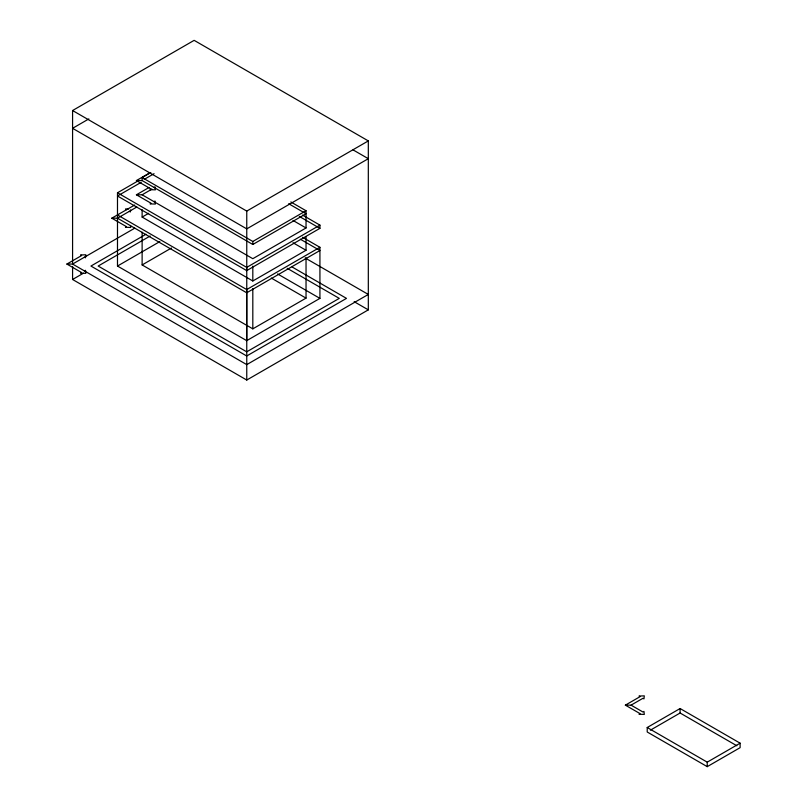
<?xml version="1.0" encoding="UTF-8"?>
<svg xmlns="http://www.w3.org/2000/svg" width="807" height="807" viewBox="0 0 807 807"><rect width="100%" height="100%" fill="white"/><g stroke="black" fill="none" stroke-linecap="round" stroke-linejoin="round"><path stroke-width="1.21" d="M130.613 209.911L130.391 211.928L129.352 211.333M305.177 257.988L368.315 294.444L246.76 364.623L72.58 264.06L72.58 110.529L194.144 40.35L368.315 140.912L368.315 309.858L246.76 380.036L72.58 279.484L72.58 266.431M88.861 118.911L72.58 128.313L246.76 228.875L368.315 158.697L353.073 149.89M155.126 187.829L155.347 189.857L150.102 189.665L151.131 189.07L136.413 180.566L150.052 172.698M288.674 203.727L306.035 213.754L252.813 244.481L142.123 180.566L142.123 177.56L150.808 172.537M302.554 237.268L319.925 247.295L319.925 298.378L246.72 340.655L117.489 266.048L117.489 192.782L137.947 180.97M144.282 179.325L154.066 173.676M141.175 182.321L117.489 196L246.72 270.607L319.925 228.341L319.925 225.123L302.554 215.086M153.986 201.639L155.015 201.044L155.347 204.07L150.102 203.878L151.131 203.283L136.413 194.79L148.972 187.537M153.986 187.416L155.015 186.82M136.413 194.79L142.123 194.79L151.898 189.141M130.502 225.446L130.724 227.463L125.468 227.271L126.507 226.676L111.79 218.183L134.719 205.008M111.79 218.183L117.489 218.183L136.867 206.995M142.123 209.649L142.123 217.083L148.639 213.32M84.442 270.91L85.481 270.315L85.814 273.351L80.559 273.159L81.598 272.564L66.88 264.06L81.598 255.567L80.559 254.972L85.814 254.78L85.481 257.806L84.442 257.211M134.779 228.159L72.58 264.06L66.88 264.06M145.956 234.272L90.929 266.048L246.72 355.988L346.485 298.378L292.144 267.006M72.58 279.484L83.434 273.21M150.173 236.007L98.151 266.048L246.72 351.822L339.273 298.378L287.221 268.327M117.489 266.048L159.816 241.606M142.123 232.194L142.123 264.938L171.447 248.011M72.58 110.529L246.76 211.091L368.315 140.912M142.123 177.56L252.813 241.464L306.035 210.738L306.035 227.967L252.813 258.694L142.123 194.79M117.489 192.782L246.72 267.389L319.925 225.123M142.123 217.083L252.813 280.987L306.035 250.261L306.035 236.643M117.489 214.955L246.72 289.562L319.925 247.295M142.123 264.938L252.813 328.853L306.035 298.126L306.035 257.816M625.364 705.147L640.082 696.643L639.043 696.048L644.299 695.856L643.966 698.892L642.937 698.297L631.064 705.147L625.364 705.147L640.082 713.64L639.043 714.235L644.299 714.427L643.966 711.401L642.937 711.996L631.064 705.147M647.214 727.511L680.099 708.526L740.12 743.176L740.12 747.655L707.235 766.65L647.214 731.999L647.214 727.511L707.235 762.161L740.12 743.176M650.392 730.164L680.099 713.005L736.852 745.769M128.626 208.973L125.468 209.084L126.507 209.689M136.413 180.566L142.123 180.566M290.843 201.962L306.035 210.738M299.296 216.427L319.925 228.341M293.012 220.452L306.035 227.967M300.386 239.235L319.925 250.523L246.72 292.79L117.489 218.183M293.012 242.746L306.035 250.261M354.162 301.687L368.315 309.858M277.578 273.936L319.925 298.378M271.313 278.072L306.035 298.126M707.235 762.161L707.235 766.65M680.099 708.526L680.099 713.005M252.813 241.464L252.813 244.481M252.813 266.128L252.813 280.987M252.813 288.543L252.813 328.853M246.76 211.091L246.76 380.036M246.72 267.389L246.72 270.607M246.72 289.562L246.72 340.655"/></g></svg>
